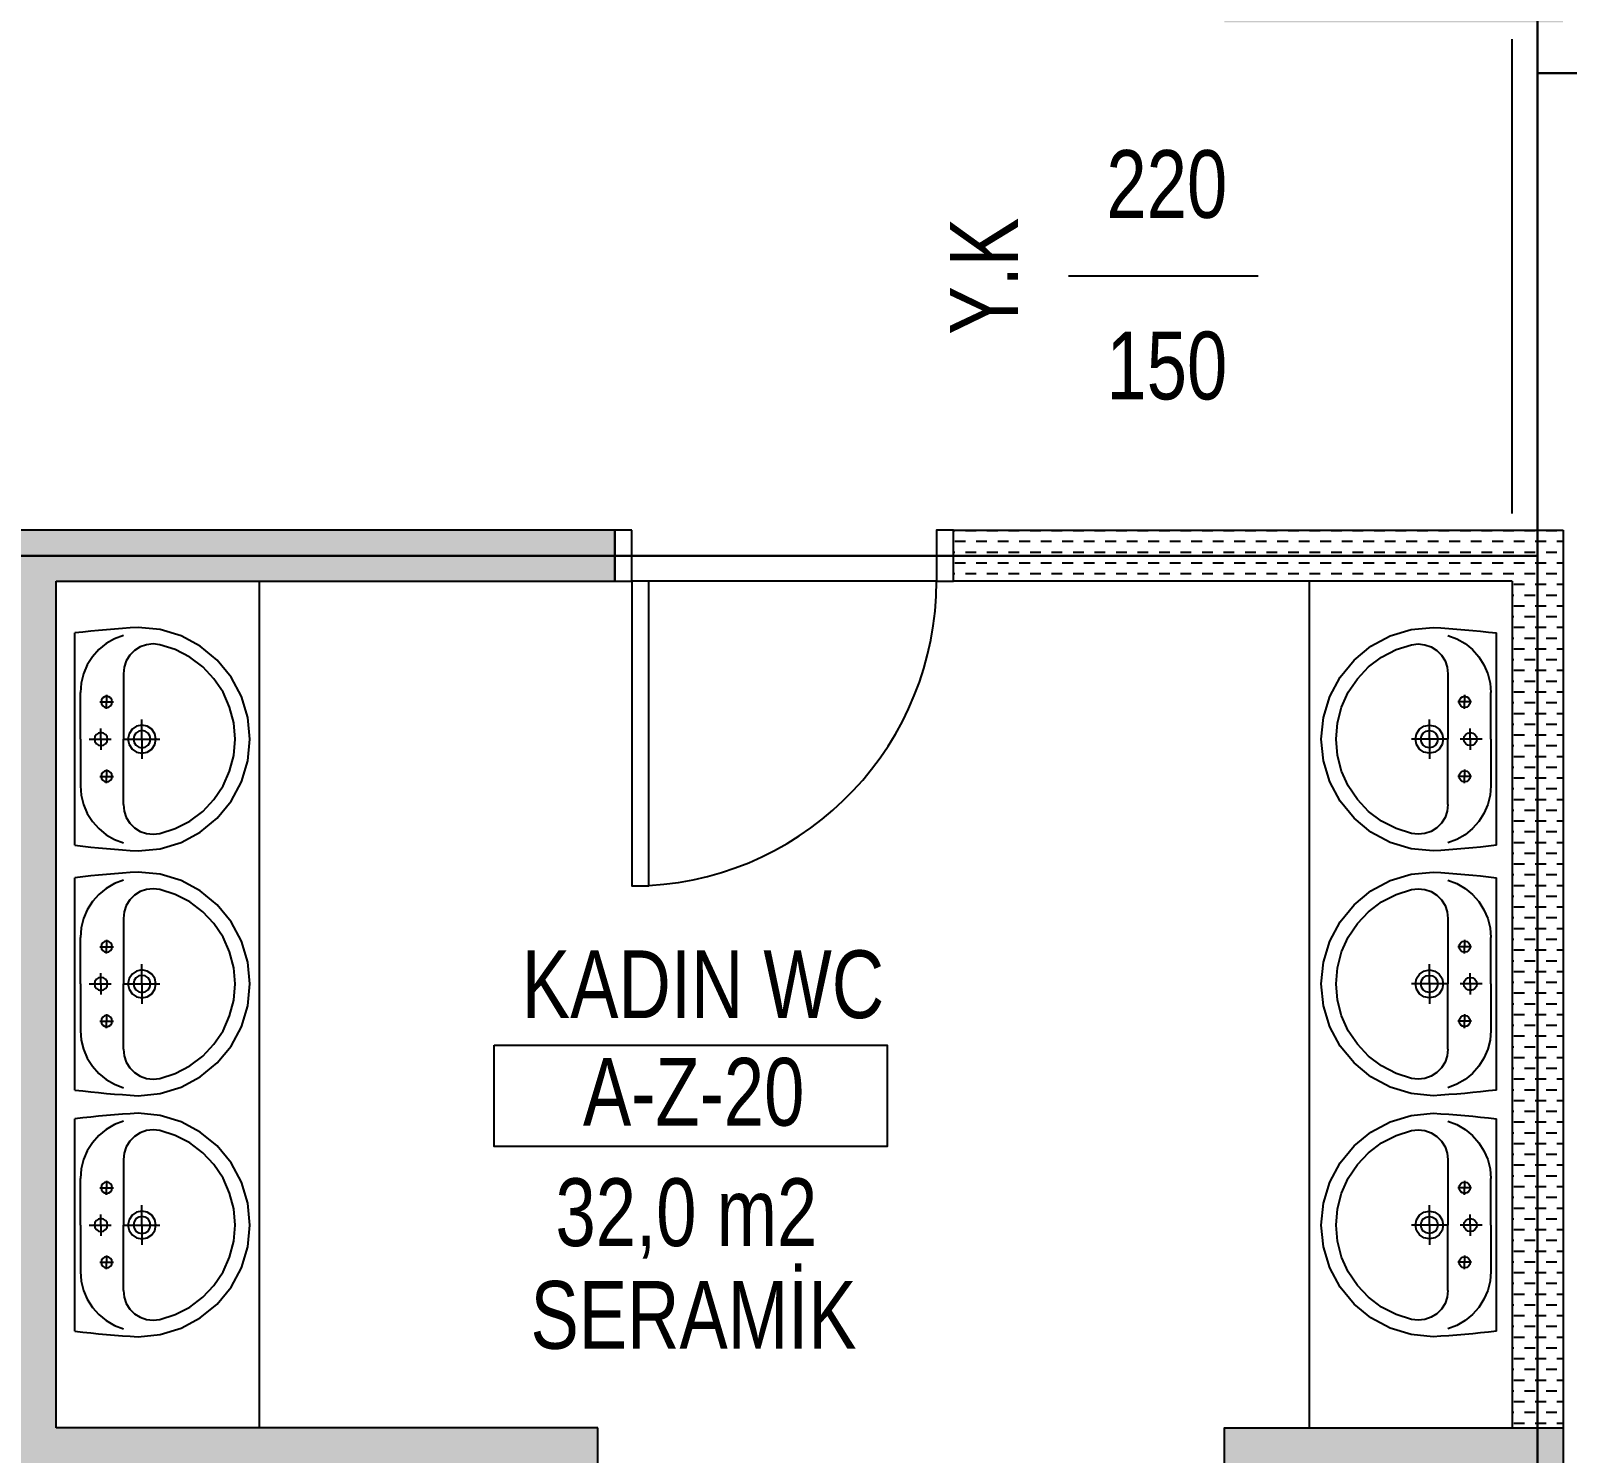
# Model space of a CAD drawing. Header units: centimetres. Extents: x -277999 to 283551, y -705288 to -693449.
# Drawn here: x 261274.1 to 261727.9, y -698562.9 to -698142.9 of the extents above; entities that cross this region are included whole.
import ezdxf
from ezdxf.enums import TextEntityAlignment as Align

# ---------------------------------------------------------------- set-up
doc = ezdxf.new("R2010")
doc.units = ezdxf.units.CM
doc.layers.add('A-DOOR', color=193, linetype='Continuous')
doc.layers.add('MKDU0', color=8, linetype='Continuous')

msp = doc.modelspace()

# ---------------------------------------------------------------- hatches: boundary and pattern name
at = {"layer": 'MKDU0'}
h = msp.add_hatch(dxfattribs=at)
h.set_pattern_fill('ANSI33')
h.paths.add_polyline_path([(260866.61, -698635.38), (260806.61, -698635.38), (260806.61, -698535.38), (260866.61, -698535.38), (260866.61, -698635.38)])
h.paths.add_polyline_path([(259946.61, -698615.38), (259946.61, -698555.38), (260046.61, -698555.38), (260046.61, -698615.38), (259946.61, -698615.38)])
h.paths.add_polyline_path([(261626.61, -698615.38), (261626.61, -698555.38), (261726.61, -698555.38), (261726.61, -698615.38), (261626.61, -698615.38)])
h.paths.add_polyline_path([(260866.61, -699585.38), (260806.61, -699585.38), (260806.61, -699485.38), (260866.61, -699485.38), (260866.61, -699585.38)])
h.paths.add_polyline_path([(260866.61, -699110.38), (260806.61, -699110.38), (260806.61, -699010.38), (260866.61, -699010.38), (260866.61, -699110.38)])
h.paths.add_polyline_path([(260866.61, -697685.38), (260806.61, -697685.38), (260806.61, -697585.38), (260866.61, -697585.38), (260866.61, -697685.38)])
h.paths.add_polyline_path([(260866.61, -697210.38), (260806.61, -697210.38), (260806.61, -697110.38), (260866.61, -697110.38), (260866.61, -697210.38)])
h.paths.add_polyline_path([(260866.61, -696735.38), (260806.61, -696735.38), (260806.61, -696635.38), (260866.61, -696635.38), (260866.61, -696735.38)])
h.paths.add_polyline_path([(260866.61, -695785.38), (260806.61, -695785.38), (260806.61, -695685.38), (260866.61, -695685.38), (260866.61, -695785.38)])
h.paths.add_polyline_path([(260866.61, -695310.38), (260806.61, -695310.38), (260806.61, -695210.38), (260866.61, -695210.38), (260866.61, -695310.38)])
h.paths.add_polyline_path([(260866.61, -694835.38), (260806.61, -694835.38), (260806.61, -694735.38), (260866.61, -694735.38), (260866.61, -694835.38)])
h.paths.add_polyline_path([(259946.61, -700055.38), (259946.61, -699995.38), (260046.61, -699995.38), (260046.61, -700055.38), (259946.61, -700055.38)])
h.paths.add_polyline_path([(260786.61, -700055.38), (260786.61, -699995.38), (260886.61, -699995.38), (260886.61, -700055.38), (260786.61, -700055.38)])
h.paths.add_polyline_path([(261626.61, -700055.38), (261626.61, -699995.38), (261726.61, -699995.38), (261726.61, -700055.38), (261626.61, -700055.38)])
h.paths.add_polyline_path([(259946.61, -699565.38), (259946.61, -699505.38), (260046.61, -699505.38), (260046.61, -699565.38), (259946.61, -699565.38)])
h.paths.add_polyline_path([(261626.61, -699565.38), (261626.61, -699505.38), (261726.61, -699505.38), (261726.61, -699565.38), (261626.61, -699565.38)])
h.paths.add_polyline_path([(259946.61, -699090.38), (259946.61, -699030.38), (260046.61, -699030.38), (260046.61, -699090.38), (259946.61, -699090.38)])
h.paths.add_polyline_path([(261626.61, -699090.38), (261626.61, -699030.38), (261726.61, -699030.38), (261726.61, -699090.38), (261626.61, -699090.38)])
h.paths.add_polyline_path([(259946.61, -698140.38), (259946.61, -698080.38), (260046.61, -698080.38), (260046.61, -698140.38), (259946.61, -698140.38)])
h.paths.add_polyline_path([(260786.61, -698140.38), (260786.61, -698080.38), (260886.61, -698080.38), (260886.61, -698140.38), (260786.61, -698140.38)])
h.paths.add_polyline_path([(261626.61, -698140.38), (261626.61, -698080.38), (261726.61, -698080.38), (261726.61, -698140.38), (261626.61, -698140.38)])
h.paths.add_polyline_path([(259946.61, -697665.38), (259946.61, -697605.38), (260046.61, -697605.38), (260046.61, -697665.38), (259946.61, -697665.38)])
h.paths.add_polyline_path([(261626.61, -697665.38), (261626.61, -697605.38), (261726.61, -697605.38), (261726.61, -697665.38), (261626.61, -697665.38)])
h.paths.add_polyline_path([(259946.61, -697190.38), (259946.61, -697130.38), (260046.61, -697130.38), (260046.61, -697190.38), (259946.61, -697190.38)])
h.paths.add_polyline_path([(261626.61, -697190.38), (261626.61, -697130.38), (261726.61, -697130.38), (261726.61, -697190.38), (261626.61, -697190.38)])
h.paths.add_polyline_path([(259946.61, -696715.38), (259946.61, -696655.38), (260046.61, -696655.38), (260046.61, -696715.38), (259946.61, -696715.38)])
h.paths.add_polyline_path([(261626.61, -696715.38), (261626.61, -696655.38), (261726.61, -696655.38), (261726.61, -696715.38), (261626.61, -696715.38)])
h.paths.add_polyline_path([(259946.61, -696240.38), (259946.61, -696180.38), (260046.61, -696180.38), (260046.61, -696240.38), (259946.61, -696240.38)])
h.paths.add_polyline_path([(260786.61, -696240.38), (260786.61, -696180.38), (260886.61, -696180.38), (260886.61, -696240.38), (260786.61, -696240.38)])
h.paths.add_polyline_path([(261626.61, -696240.38), (261626.61, -696180.38), (261726.61, -696180.38), (261726.61, -696240.38), (261626.61, -696240.38)])
h.paths.add_polyline_path([(259946.61, -695765.38), (259946.61, -695705.38), (260046.61, -695705.38), (260046.61, -695765.38), (259946.61, -695765.38)])
h.paths.add_polyline_path([(261626.61, -695765.38), (261626.61, -695705.38), (261726.61, -695705.38), (261726.61, -695765.38), (261626.61, -695765.38)])
h.paths.add_polyline_path([(259946.61, -695290.38), (259946.61, -695230.38), (260046.61, -695230.38), (260046.61, -695290.38), (259946.61, -695290.38)])
h.paths.add_polyline_path([(261626.61, -695290.38), (261626.61, -695230.38), (261726.61, -695230.38), (261726.61, -695290.38), (261626.61, -695290.38)])
h.paths.add_polyline_path([(259946.61, -694815.38), (259946.61, -694755.38), (260046.61, -694755.38), (260046.61, -694815.38), (259946.61, -694815.38)])
h.paths.add_polyline_path([(261626.61, -694815.38), (261626.61, -694755.38), (261726.61, -694755.38), (261726.61, -694815.38), (261626.61, -694815.38)])
h.paths.add_polyline_path([(259946.61, -694325.38), (259946.61, -694265.38), (260046.61, -694265.38), (260046.61, -694325.38), (259946.61, -694325.38)])
h.paths.add_polyline_path([(260786.61, -694325.38), (260786.61, -694265.38), (260886.61, -694265.38), (260886.61, -694325.38), (260786.61, -694325.38)])
h.paths.add_polyline_path([(261626.61, -694325.38), (261626.61, -694265.38), (261726.61, -694265.38), (261726.61, -694325.38), (261626.61, -694325.38)])
h = msp.add_hatch(dxfattribs=at)
h.set_pattern_fill('DASH')
h.paths.add_polyline_path([(261281.61, -698570.38), (261441.61, -698570.38), (261441.61, -698555.38), (261281.61, -698555.38), (261281.61, -698305.38), (261446.61, -698305.38), (261446.61, -698290.38), (261086.61, -698290.38), (261086.61, -698305.38), (261251.61, -698305.38), (261251.61, -698555.38), (261091.61, -698555.38), (261091.61, -698570.38), (261251.61, -698570.38), (261251.61, -699075.38), (261281.61, -699075.38), (261281.61, -698570.38)])
h = msp.add_hatch(dxfattribs=at)
h.set_pattern_fill('DASH')
h.paths.add_polyline_path([(261726.61, -698290.38), (261546.61, -698290.38), (261546.61, -698305.38), (261711.61, -698305.38), (261711.61, -698555.38), (261726.61, -698555.38), (261726.61, -698290.38)])

# ---------------------------------------------------------------- linework, layer by layer
at = {"layer": 'A-DOOR'}
for p, q in [((261711.61, -698285.38), (261711.61, -698145.38)), ((261541.61, -698305.38), (261451.61, -698305.38))]:
    msp.add_line(p, q, dxfattribs=at)
for points in [[(261451.61, -698290.38), (261446.61, -698290.38), (261446.61, -698305.38), (261451.61, -698305.38)], [(261546.61, -698290.38), (261541.61, -698290.38), (261541.61, -698305.38), (261546.61, -698305.38)]]:
    msp.add_lwpolyline(points, close=True, dxfattribs=at)
msp.add_lwpolyline([(261451.61, -698305.38), (261451.61, -698395.38), (261456.61, -698395.38), (261456.61, -698305.38)], dxfattribs=at)
msp.add_arc((261451.61, -698305.38), 90, -86.8153, 0, dxfattribs=at)
at = {"layer": 'MKDU0', "color": 8}
for p, q in [((261546.61, -698290.38), (261726.61, -698290.38)), ((261726.61, -698290.38), (261726.61, -698555.38)), ((261281.61, -698555.38), (261281.61, -698305.38)), ((261281.61, -698305.38), (261446.61, -698305.38)), ((261341.61, -698305.38), (261341.61, -698555.38)), ((261651.61, -698305.38), (261651.61, -698555.38)), ((261711.61, -698305.38), (261711.61, -698555.38)), ((261441.61, -698555.38), (261281.61, -698555.38)), ((261441.61, -698570.38), (261441.61, -698555.38))]:
    msp.add_line(p, q, dxfattribs=at)
at = {"layer": 'MKDU0'}
for p, q in [((261287.16, -698383.38), (261287.16, -698320.68)), ((261706.93, -698383.38), (261706.93, -698320.68)), ((261301.46, -698332.73), (261301.46, -698352.03)), ((261692.63, -698332.73), (261692.63, -698352.03)), ((261288.81, -698352.03), (261288.81, -698338.29)), ((261296.52, -698338.99), (261296.52, -698341.03)), ((261697.56, -698338.99), (261697.56, -698341.03)), ((261705.28, -698352.03), (261705.28, -698338.29)), ((261294.5, -698341.03), (261298.52, -698341.03)), ((261296.52, -698343.08), (261296.52, -698341.03)), ((261699.59, -698341.03), (261695.57, -698341.03)), ((261697.56, -698343.08), (261697.56, -698341.03)), ((261306.96, -698352.03), (261306.96, -698346.19)), ((261687.13, -698352.03), (261687.13, -698346.19)), ((261288.81, -698352.03), (261288.81, -698365.78)), ((261291.41, -698352.03), (261297.9, -698352.03)), ((261291.41, -698352.03), (261297.9, -698352.03)), ((261294.86, -698352.03), (261294.86, -698348.88)), ((261294.86, -698352.03), (261294.86, -698355.19)), ((261301.46, -698371.34), (261301.46, -698352.03)), ((261301.46, -698352.03), (261312.21, -698352.03)), ((261301.46, -698352.03), (261312.21, -698352.03)), ((261306.96, -698352.03), (261306.96, -698357.87)), ((261692.63, -698352.03), (261681.87, -698352.03)), ((261692.63, -698352.03), (261681.87, -698352.03)), ((261687.13, -698352.03), (261687.13, -698357.87)), ((261692.63, -698371.34), (261692.63, -698352.03)), ((261702.68, -698352.03), (261696.19, -698352.03)), ((261702.68, -698352.03), (261696.19, -698352.03)), ((261699.23, -698352.03), (261699.23, -698348.88)), ((261699.23, -698352.03), (261699.23, -698355.19)), ((261705.28, -698352.03), (261705.28, -698365.78)), ((261296.52, -698360.99), (261296.52, -698363.03)), ((261697.56, -698360.99), (261697.56, -698363.03)), ((261294.5, -698363.03), (261298.52, -698363.03)), ((261296.52, -698365.08), (261296.52, -698363.03)), ((261699.59, -698363.03), (261695.57, -698363.03)), ((261697.56, -698365.08), (261697.56, -698363.03)), ((261287.16, -698455.66), (261287.16, -698392.96)), ((261706.93, -698455.66), (261706.93, -698392.96)), ((261301.46, -698405), (261301.46, -698424.31)), ((261692.63, -698405), (261692.63, -698424.31)), ((261288.81, -698424.31), (261288.81, -698410.56)), ((261296.52, -698411.26), (261296.52, -698413.31)), ((261697.56, -698411.26), (261697.56, -698413.31)), ((261705.28, -698424.31), (261705.28, -698410.56)), ((261294.5, -698413.31), (261298.52, -698413.31)), ((261296.52, -698415.35), (261296.52, -698413.31)), ((261699.59, -698413.31), (261695.57, -698413.31)), ((261697.56, -698415.35), (261697.56, -698413.31)), ((261306.96, -698424.31), (261306.96, -698418.47)), ((261687.13, -698424.31), (261687.13, -698418.47)), ((261288.81, -698424.31), (261288.81, -698438.06)), ((261291.41, -698424.31), (261297.9, -698424.31)), ((261291.41, -698424.31), (261297.9, -698424.31)), ((261294.86, -698424.31), (261294.86, -698421.15)), ((261294.86, -698424.31), (261294.86, -698427.46)), ((261301.46, -698443.61), (261301.46, -698424.31)), ((261301.46, -698424.31), (261312.21, -698424.31)), ((261301.46, -698424.31), (261312.21, -698424.31)), ((261306.96, -698424.31), (261306.96, -698430.15)), ((261692.63, -698424.31), (261681.87, -698424.31)), ((261692.63, -698424.31), (261681.87, -698424.31)), ((261687.13, -698424.31), (261687.13, -698430.15)), ((261692.63, -698443.61), (261692.63, -698424.31)), ((261702.68, -698424.31), (261696.19, -698424.31)), ((261702.68, -698424.31), (261696.19, -698424.31)), ((261699.23, -698424.31), (261699.23, -698421.15)), ((261699.23, -698424.31), (261699.23, -698427.46)), ((261705.28, -698424.31), (261705.28, -698438.06)), ((261296.52, -698433.26), (261296.52, -698435.31)), ((261697.56, -698433.26), (261697.56, -698435.31)), ((261294.5, -698435.31), (261298.52, -698435.31)), ((261296.52, -698437.35), (261296.52, -698435.31)), ((261699.59, -698435.31), (261695.57, -698435.31)), ((261697.56, -698437.35), (261697.56, -698435.31)), ((261287.16, -698526.84), (261287.16, -698464.14)), ((261706.93, -698526.84), (261706.93, -698464.14)), ((261301.46, -698476.19), (261301.46, -698495.49)), ((261692.63, -698476.19), (261692.63, -698495.49)), ((261288.81, -698495.49), (261288.81, -698481.75)), ((261294.5, -698484.49), (261298.52, -698484.49)), ((261296.52, -698482.45), (261296.52, -698484.49)), ((261296.52, -698486.54), (261296.52, -698484.49)), ((261699.59, -698484.49), (261695.57, -698484.49)), ((261697.56, -698482.45), (261697.56, -698484.49)), ((261697.56, -698486.54), (261697.56, -698484.49)), ((261705.28, -698495.49), (261705.28, -698481.75)), ((261294.86, -698495.49), (261294.86, -698492.34)), ((261306.96, -698495.49), (261306.96, -698489.66)), ((261687.13, -698495.49), (261687.13, -698489.66)), ((261699.23, -698495.49), (261699.23, -698492.34)), ((261288.81, -698495.49), (261288.81, -698509.24)), ((261291.41, -698495.49), (261297.9, -698495.49)), ((261291.41, -698495.49), (261297.9, -698495.49)), ((261294.86, -698495.49), (261294.86, -698498.65)), ((261301.46, -698514.8), (261301.46, -698495.49)), ((261301.46, -698495.49), (261312.21, -698495.49)), ((261301.46, -698495.49), (261312.21, -698495.49)), ((261306.96, -698495.49), (261306.96, -698501.33)), ((261692.63, -698495.49), (261681.87, -698495.49)), ((261692.63, -698495.49), (261681.87, -698495.49)), ((261687.13, -698495.49), (261687.13, -698501.33)), ((261692.63, -698514.8), (261692.63, -698495.49)), ((261702.68, -698495.49), (261696.19, -698495.49)), ((261702.68, -698495.49), (261696.19, -698495.49)), ((261699.23, -698495.49), (261699.23, -698498.65)), ((261705.28, -698495.49), (261705.28, -698509.24)), ((261294.5, -698506.49), (261298.52, -698506.49)), ((261296.52, -698504.45), (261296.52, -698506.49)), ((261296.52, -698508.54), (261296.52, -698506.49)), ((261699.59, -698506.49), (261695.57, -698506.49)), ((261697.56, -698504.45), (261697.56, -698506.49)), ((261697.56, -698508.54), (261697.56, -698506.49))]:
    msp.add_line(p, q, dxfattribs=at)
at = {"layer": 'MKDU0', "color": 8}
for points in [[(271694.11, -694255.38), (279841.61, -694255.38), (279841.61, -698155.38), (261719.11, -698155.38), (261719.11, -694255.38), (268941.61, -694255.38), (268941.61, -694520.38), (271694.11, -694520.38)], [(259936.61, -698607.88), (259936.61, -698132.88), (260879.11, -698132.88), (260879.11, -698050.38), (261044.11, -698050.38), (261044.11, -698132.88), (261719.11, -698132.88), (261719.11, -698297.88), (260204.11, -698297.88), (260204.11, -698607.88)], [(261719.11, -700065.38), (261719.11, -698155.38), (279841.61, -698155.38), (279841.61, -698592.88), (272886.61, -698592.88), (272886.36, -700065.38), (272624.11, -700065.38), (272624.11, -698592.88), (267186.61, -698592.88), (267186.61, -700065.38), (265386.61, -700065.38), (265386.61, -698592.88), (262086.61, -698592.88), (262086.61, -700065.38)], [(261719.11, -699082.88), (261266.61, -699082.88), (261266.61, -698297.88), (261719.11, -698297.88)], [(261626.61, -698615.38), (261626.61, -698555.38), (261726.61, -698555.38), (261726.61, -698615.38)]]:
    msp.add_lwpolyline(points, close=True, dxfattribs=at)
at = {"layer": 'MKDU0'}
for points in [[(261636.61, -698215.38), (261580.61, -698215.38)], [(261305.86, -698319.03), (261303.52, -698319.18), (261301.18, -698319.35), (261298.84, -698319.53), (261296.5, -698319.73), (261294.16, -698319.94), (261291.83, -698320.17), (261289.49, -698320.42), (261287.16, -698320.68)], [(261338.86, -698352.03), (261338.23, -698345.6), (261336.35, -698339.4), (261333.3, -698333.7), (261329.19, -698328.7), (261324.19, -698324.59), (261318.49, -698321.55), (261312.3, -698319.67), (261305.86, -698319.03)], [(261655.23, -698352.03), (261655.86, -698345.6), (261657.74, -698339.4), (261660.79, -698333.7), (261664.89, -698328.7), (261669.89, -698324.59), (261675.6, -698321.55), (261681.79, -698319.67), (261688.23, -698319.03)], [(261688.23, -698319.03), (261690.57, -698319.18), (261692.91, -698319.35), (261695.25, -698319.53), (261697.59, -698319.73), (261699.93, -698319.94), (261702.26, -698320.17), (261704.6, -698320.42), (261706.93, -698320.68)], [(261301.47, -698321.39), (261298.83, -698322.4), (261296.39, -698323.82), (261294.2, -698325.61), (261292.33, -698327.73), (261290.82, -698330.12), (261289.71, -698332.72), (261289.04, -698335.47), (261288.81, -698338.29)], [(261312.22, -698324.15), (261310.26, -698323.93), (261308.3, -698324.15), (261306.44, -698324.8), (261304.77, -698325.85), (261303.38, -698327.24), (261302.33, -698328.91), (261301.68, -698330.77), (261301.46, -698332.73)], [(261334.46, -698352.03), (261334.06, -698347.24), (261332.85, -698342.59), (261330.89, -698338.2), (261328.22, -698334.2), (261324.91, -698330.7), (261321.07, -698327.81), (261316.8, -698325.61), (261312.22, -698324.15)], [(261659.63, -698352.03), (261660.03, -698347.24), (261661.23, -698342.59), (261663.2, -698338.2), (261665.87, -698334.2), (261669.17, -698330.7), (261673.02, -698327.81), (261677.29, -698325.61), (261681.87, -698324.15)], [(261681.87, -698324.15), (261683.83, -698323.93), (261685.79, -698324.15), (261687.65, -698324.8), (261689.32, -698325.85), (261690.71, -698327.24), (261691.76, -698328.91), (261692.41, -698330.77), (261692.63, -698332.73)], [(261692.61, -698321.39), (261695.25, -698322.4), (261697.7, -698323.82), (261699.89, -698325.61), (261701.76, -698327.73), (261703.27, -698330.12), (261704.37, -698332.72), (261705.05, -698335.47), (261705.28, -698338.29)], [(261298.17, -698341.03), (261298.05, -698340.4), (261297.69, -698339.87), (261297.16, -698339.51), (261296.52, -698339.38), (261295.89, -698339.51), (261295.36, -698339.87), (261295, -698340.4), (261294.87, -698341.03)], [(261695.91, -698341.03), (261696.04, -698340.4), (261696.4, -698339.87), (261696.93, -698339.51), (261697.56, -698339.38), (261698.19, -698339.51), (261698.73, -698339.87), (261699.09, -698340.4), (261699.21, -698341.03)], [(261294.87, -698341.03), (261295, -698341.66), (261295.36, -698342.2), (261295.89, -698342.56), (261296.52, -698342.68), (261297.16, -698342.56), (261297.69, -698342.2), (261298.05, -698341.66), (261298.17, -698341.03)], [(261699.21, -698341.03), (261699.09, -698341.66), (261698.73, -698342.2), (261698.19, -698342.56), (261697.56, -698342.68), (261696.93, -698342.56), (261696.4, -698342.2), (261696.04, -698341.66), (261695.91, -698341.03)], [(261311.08, -698352.03), (261310.77, -698350.45), (261309.88, -698349.12), (261308.54, -698348.22), (261306.96, -698347.91), (261305.38, -698348.22), (261304.04, -698349.12), (261303.15, -698350.45), (261302.83, -698352.03)], [(261683, -698352.03), (261683.32, -698350.45), (261684.21, -698349.12), (261685.55, -698348.22), (261687.13, -698347.91), (261688.71, -698348.22), (261690.04, -698349.12), (261690.94, -698350.45), (261691.25, -698352.03)], [(261296.78, -698352.03), (261296.64, -698351.3), (261296.22, -698350.67), (261295.6, -698350.25), (261294.86, -698350.11), (261294.12, -698350.25), (261293.5, -698350.67), (261293.08, -698351.3), (261292.93, -698352.03)], [(261292.93, -698352.03), (261293.08, -698352.77), (261293.5, -698353.39), (261294.12, -698353.81), (261294.86, -698353.96), (261295.6, -698353.81), (261296.22, -698353.39), (261296.64, -698352.77), (261296.78, -698352.03)], [(261302.83, -698352.03), (261303.15, -698353.61), (261304.04, -698354.95), (261305.38, -698355.84), (261306.96, -698356.16), (261308.54, -698355.84), (261309.88, -698354.95), (261310.77, -698353.61), (261311.08, -698352.03)], [(261309.49, -698352.03), (261309.3, -698351.06), (261308.75, -698350.24), (261307.93, -698349.7), (261306.96, -698349.5), (261305.99, -698349.7), (261305.17, -698350.24), (261304.62, -698351.06), (261304.43, -698352.03)], [(261304.43, -698352.03), (261304.62, -698353), (261305.17, -698353.82), (261305.99, -698354.37), (261306.96, -698354.56), (261307.93, -698354.37), (261308.75, -698353.82), (261309.3, -698353), (261309.49, -698352.03)], [(261305.86, -698385.03), (261312.3, -698384.4), (261318.49, -698382.52), (261324.19, -698379.47), (261329.19, -698375.37), (261333.3, -698370.37), (261336.35, -698364.66), (261338.23, -698358.47), (261338.86, -698352.03)], [(261312.22, -698379.92), (261316.8, -698378.46), (261321.07, -698376.25), (261324.91, -698373.36), (261328.22, -698369.87), (261330.89, -698365.87), (261332.85, -698361.48), (261334.06, -698356.82), (261334.46, -698352.03)], [(261688.23, -698385.03), (261681.79, -698384.4), (261675.6, -698382.52), (261669.89, -698379.47), (261664.89, -698375.37), (261660.79, -698370.37), (261657.74, -698364.66), (261655.86, -698358.47), (261655.23, -698352.03)], [(261681.87, -698379.92), (261677.29, -698378.46), (261673.02, -698376.25), (261669.17, -698373.36), (261665.87, -698369.87), (261663.2, -698365.87), (261661.23, -698361.48), (261660.03, -698356.82), (261659.63, -698352.03)], [(261691.25, -698352.03), (261690.94, -698353.61), (261690.04, -698354.95), (261688.71, -698355.84), (261687.13, -698356.16), (261685.55, -698355.84), (261684.21, -698354.95), (261683.32, -698353.61), (261683, -698352.03)], [(261684.6, -698352.03), (261684.79, -698351.06), (261685.34, -698350.24), (261686.16, -698349.7), (261687.13, -698349.5), (261688.1, -698349.7), (261688.92, -698350.24), (261689.46, -698351.06), (261689.66, -698352.03)], [(261689.66, -698352.03), (261689.46, -698353), (261688.92, -698353.82), (261688.1, -698354.37), (261687.13, -698354.56), (261686.16, -698354.37), (261685.34, -698353.82), (261684.79, -698353), (261684.6, -698352.03)], [(261697.3, -698352.03), (261697.45, -698351.3), (261697.87, -698350.67), (261698.49, -698350.25), (261699.23, -698350.11), (261699.96, -698350.25), (261700.59, -698350.67), (261701.01, -698351.3), (261701.15, -698352.03)], [(261701.15, -698352.03), (261701.01, -698352.77), (261700.59, -698353.39), (261699.96, -698353.81), (261699.23, -698353.96), (261698.49, -698353.81), (261697.87, -698353.39), (261697.45, -698352.77), (261697.3, -698352.03)], [(261298.17, -698363.03), (261298.05, -698362.4), (261297.69, -698361.87), (261297.16, -698361.51), (261296.52, -698361.38), (261295.89, -698361.51), (261295.36, -698361.87), (261295, -698362.4), (261294.87, -698363.03)], [(261695.91, -698363.03), (261696.04, -698362.4), (261696.4, -698361.87), (261696.93, -698361.51), (261697.56, -698361.38), (261698.19, -698361.51), (261698.73, -698361.87), (261699.09, -698362.4), (261699.21, -698363.03)], [(261288.81, -698365.78), (261289.04, -698368.6), (261289.71, -698371.35), (261290.82, -698373.95), (261292.33, -698376.34), (261294.2, -698378.46), (261296.39, -698380.25), (261298.83, -698381.67), (261301.47, -698382.68)], [(261294.87, -698363.03), (261295, -698363.66), (261295.36, -698364.2), (261295.89, -698364.56), (261296.52, -698364.68), (261297.16, -698364.56), (261297.69, -698364.2), (261298.05, -698363.66), (261298.17, -698363.03)], [(261705.28, -698365.78), (261705.05, -698368.6), (261704.37, -698371.35), (261703.27, -698373.95), (261701.76, -698376.34), (261699.89, -698378.46), (261697.7, -698380.25), (261695.25, -698381.67), (261692.61, -698382.68)], [(261699.21, -698363.03), (261699.09, -698363.66), (261698.73, -698364.2), (261698.19, -698364.56), (261697.56, -698364.68), (261696.93, -698364.56), (261696.4, -698364.2), (261696.04, -698363.66), (261695.91, -698363.03)], [(261301.46, -698371.34), (261301.68, -698373.3), (261302.33, -698375.16), (261303.38, -698376.82), (261304.77, -698378.22), (261306.44, -698379.27), (261308.3, -698379.92), (261310.26, -698380.14), (261312.22, -698379.92)], [(261692.63, -698371.34), (261692.41, -698373.3), (261691.76, -698375.16), (261690.71, -698376.82), (261689.32, -698378.22), (261687.65, -698379.27), (261685.79, -698379.92), (261683.83, -698380.14), (261681.87, -698379.92)], [(261287.16, -698383.38), (261289.49, -698383.65), (261291.83, -698383.9), (261294.16, -698384.13), (261296.5, -698384.34), (261298.84, -698384.54), (261301.18, -698384.72), (261303.52, -698384.89), (261305.86, -698385.03)], [(261706.93, -698383.38), (261704.6, -698383.65), (261702.26, -698383.9), (261699.93, -698384.13), (261697.59, -698384.34), (261695.25, -698384.54), (261692.91, -698384.72), (261690.57, -698384.89), (261688.23, -698385.03)], [(261305.86, -698391.31), (261303.52, -698391.46), (261301.18, -698391.62), (261298.84, -698391.8), (261296.5, -698392), (261294.16, -698392.21), (261291.83, -698392.44), (261289.49, -698392.69), (261287.16, -698392.96)], [(261301.47, -698393.67), (261298.83, -698394.67), (261296.39, -698396.09), (261294.2, -698397.88), (261292.33, -698400), (261290.82, -698402.39), (261289.71, -698405), (261289.04, -698407.74), (261288.81, -698410.56)], [(261338.86, -698424.31), (261338.23, -698417.87), (261336.35, -698411.68), (261333.3, -698405.97), (261329.19, -698400.97), (261324.19, -698396.87), (261318.49, -698393.82), (261312.3, -698391.94), (261305.86, -698391.31)], [(261655.23, -698424.31), (261655.86, -698417.87), (261657.74, -698411.68), (261660.79, -698405.97), (261664.89, -698400.97), (261669.89, -698396.87), (261675.6, -698393.82), (261681.79, -698391.94), (261688.23, -698391.31)], [(261688.23, -698391.31), (261690.57, -698391.46), (261692.91, -698391.62), (261695.25, -698391.8), (261697.59, -698392), (261699.93, -698392.21), (261702.26, -698392.44), (261704.6, -698392.69), (261706.93, -698392.96)], [(261692.61, -698393.67), (261695.25, -698394.67), (261697.7, -698396.09), (261699.89, -698397.88), (261701.76, -698400), (261703.27, -698402.39), (261704.37, -698405), (261705.05, -698407.74), (261705.28, -698410.56)], [(261312.22, -698396.42), (261310.26, -698396.2), (261308.3, -698396.42), (261306.44, -698397.07), (261304.77, -698398.12), (261303.38, -698399.52), (261302.33, -698401.18), (261301.68, -698403.04), (261301.46, -698405)], [(261334.46, -698424.31), (261334.06, -698419.52), (261332.85, -698414.86), (261330.89, -698410.47), (261328.22, -698406.47), (261324.91, -698402.98), (261321.07, -698400.09), (261316.8, -698397.88), (261312.22, -698396.42)], [(261659.63, -698424.31), (261660.03, -698419.52), (261661.23, -698414.86), (261663.2, -698410.47), (261665.87, -698406.47), (261669.17, -698402.98), (261673.02, -698400.09), (261677.29, -698397.88), (261681.87, -698396.42)], [(261681.87, -698396.42), (261683.83, -698396.2), (261685.79, -698396.42), (261687.65, -698397.07), (261689.32, -698398.12), (261690.71, -698399.52), (261691.76, -698401.18), (261692.41, -698403.04), (261692.63, -698405)], [(261298.17, -698413.31), (261298.05, -698412.68), (261297.69, -698412.14), (261297.16, -698411.78), (261296.52, -698411.66), (261295.89, -698411.78), (261295.36, -698412.14), (261295, -698412.68), (261294.87, -698413.31)], [(261695.91, -698413.31), (261696.04, -698412.68), (261696.4, -698412.14), (261696.93, -698411.78), (261697.56, -698411.66), (261698.19, -698411.78), (261698.73, -698412.14), (261699.09, -698412.68), (261699.21, -698413.31)], [(261294.87, -698413.31), (261295, -698413.94), (261295.36, -698414.47), (261295.89, -698414.83), (261296.52, -698414.96), (261297.16, -698414.83), (261297.69, -698414.47), (261298.05, -698413.94), (261298.17, -698413.31)], [(261699.21, -698413.31), (261699.09, -698413.94), (261698.73, -698414.47), (261698.19, -698414.83), (261697.56, -698414.96), (261696.93, -698414.83), (261696.4, -698414.47), (261696.04, -698413.94), (261695.91, -698413.31)], [(261311.08, -698424.31), (261310.77, -698422.73), (261309.88, -698421.39), (261308.54, -698420.5), (261306.96, -698420.18), (261305.38, -698420.5), (261304.04, -698421.39), (261303.15, -698422.73), (261302.83, -698424.31)], [(261683, -698424.31), (261683.32, -698422.73), (261684.21, -698421.39), (261685.55, -698420.5), (261687.13, -698420.18), (261688.71, -698420.5), (261690.04, -698421.39), (261690.94, -698422.73), (261691.25, -698424.31)], [(261296.78, -698424.31), (261296.64, -698423.57), (261296.22, -698422.95), (261295.6, -698422.53), (261294.86, -698422.38), (261294.12, -698422.53), (261293.5, -698422.95), (261293.08, -698423.57), (261292.93, -698424.31)], [(261292.93, -698424.31), (261293.08, -698425.04), (261293.5, -698425.67), (261294.12, -698426.09), (261294.86, -698426.23), (261295.6, -698426.09), (261296.22, -698425.67), (261296.64, -698425.04), (261296.78, -698424.31)], [(261302.83, -698424.31), (261303.15, -698425.89), (261304.04, -698427.22), (261305.38, -698428.12), (261306.96, -698428.43), (261308.54, -698428.12), (261309.88, -698427.22), (261310.77, -698425.89), (261311.08, -698424.31)], [(261309.49, -698424.31), (261309.3, -698423.34), (261308.75, -698422.52), (261307.93, -698421.97), (261306.96, -698421.78), (261305.99, -698421.97), (261305.17, -698422.52), (261304.62, -698423.34), (261304.43, -698424.31)], [(261304.43, -698424.31), (261304.62, -698425.28), (261305.17, -698426.1), (261305.99, -698426.64), (261306.96, -698426.84), (261307.93, -698426.64), (261308.75, -698426.1), (261309.3, -698425.28), (261309.49, -698424.31)], [(261305.86, -698457.31), (261312.3, -698456.67), (261318.49, -698454.8), (261324.19, -698451.75), (261329.19, -698447.64), (261333.3, -698442.64), (261336.35, -698436.94), (261338.23, -698430.75), (261338.86, -698424.31)], [(261312.22, -698452.19), (261316.8, -698450.73), (261321.07, -698448.53), (261324.91, -698445.64), (261328.22, -698442.14), (261330.89, -698438.14), (261332.85, -698433.76), (261334.06, -698429.1), (261334.46, -698424.31)], [(261688.23, -698457.31), (261681.79, -698456.67), (261675.6, -698454.8), (261669.89, -698451.75), (261664.89, -698447.64), (261660.79, -698442.64), (261657.74, -698436.94), (261655.86, -698430.75), (261655.23, -698424.31)], [(261681.87, -698452.19), (261677.29, -698450.73), (261673.02, -698448.53), (261669.17, -698445.64), (261665.87, -698442.14), (261663.2, -698438.14), (261661.23, -698433.76), (261660.03, -698429.1), (261659.63, -698424.31)], [(261691.25, -698424.31), (261690.94, -698425.89), (261690.04, -698427.22), (261688.71, -698428.12), (261687.13, -698428.43), (261685.55, -698428.12), (261684.21, -698427.22), (261683.32, -698425.89), (261683, -698424.31)], [(261684.6, -698424.31), (261684.79, -698423.34), (261685.34, -698422.52), (261686.16, -698421.97), (261687.13, -698421.78), (261688.1, -698421.97), (261688.92, -698422.52), (261689.46, -698423.34), (261689.66, -698424.31)], [(261689.66, -698424.31), (261689.46, -698425.28), (261688.92, -698426.1), (261688.1, -698426.64), (261687.13, -698426.84), (261686.16, -698426.64), (261685.34, -698426.1), (261684.79, -698425.28), (261684.6, -698424.31)], [(261697.3, -698424.31), (261697.45, -698423.57), (261697.87, -698422.95), (261698.49, -698422.53), (261699.23, -698422.38), (261699.96, -698422.53), (261700.59, -698422.95), (261701.01, -698423.57), (261701.15, -698424.31)], [(261701.15, -698424.31), (261701.01, -698425.04), (261700.59, -698425.67), (261699.96, -698426.09), (261699.23, -698426.23), (261698.49, -698426.09), (261697.87, -698425.67), (261697.45, -698425.04), (261697.3, -698424.31)], [(261298.17, -698435.31), (261298.05, -698434.68), (261297.69, -698434.14), (261297.16, -698433.78), (261296.52, -698433.66), (261295.89, -698433.78), (261295.36, -698434.14), (261295, -698434.68), (261294.87, -698435.31)], [(261695.91, -698435.31), (261696.04, -698434.68), (261696.4, -698434.14), (261696.93, -698433.78), (261697.56, -698433.66), (261698.19, -698433.78), (261698.73, -698434.14), (261699.09, -698434.68), (261699.21, -698435.31)], [(261288.81, -698438.06), (261289.04, -698440.87), (261289.71, -698443.62), (261290.82, -698446.22), (261292.33, -698448.61), (261294.2, -698450.73), (261296.39, -698452.52), (261298.83, -698453.94), (261301.47, -698454.95)], [(261294.87, -698435.31), (261295, -698435.94), (261295.36, -698436.47), (261295.89, -698436.83), (261296.52, -698436.96), (261297.16, -698436.83), (261297.69, -698436.47), (261298.05, -698435.94), (261298.17, -698435.31)], [(261705.28, -698438.06), (261705.05, -698440.87), (261704.37, -698443.62), (261703.27, -698446.22), (261701.76, -698448.61), (261699.89, -698450.73), (261697.7, -698452.52), (261695.25, -698453.94), (261692.61, -698454.95)], [(261699.21, -698435.31), (261699.09, -698435.94), (261698.73, -698436.47), (261698.19, -698436.83), (261697.56, -698436.96), (261696.93, -698436.83), (261696.4, -698436.47), (261696.04, -698435.94), (261695.91, -698435.31)], [(261301.46, -698443.61), (261301.68, -698445.57), (261302.33, -698447.43), (261303.38, -698449.1), (261304.77, -698450.49), (261306.44, -698451.54), (261308.3, -698452.19), (261310.26, -698452.41), (261312.22, -698452.19)], [(261692.63, -698443.61), (261692.41, -698445.57), (261691.76, -698447.43), (261690.71, -698449.1), (261689.32, -698450.49), (261687.65, -698451.54), (261685.79, -698452.19), (261683.83, -698452.41), (261681.87, -698452.19)], [(261287.16, -698455.66), (261289.49, -698455.92), (261291.83, -698456.17), (261294.16, -698456.4), (261296.5, -698456.62), (261298.84, -698456.81), (261301.18, -698456.99), (261303.52, -698457.16), (261305.86, -698457.31)], [(261706.93, -698455.66), (261704.6, -698455.92), (261702.26, -698456.17), (261699.93, -698456.4), (261697.59, -698456.62), (261695.25, -698456.81), (261692.91, -698456.99), (261690.57, -698457.16), (261688.23, -698457.31)], [(261305.86, -698462.49), (261303.52, -698462.64), (261301.18, -698462.81), (261298.84, -698462.99), (261296.5, -698463.19), (261294.16, -698463.4), (261291.83, -698463.63), (261289.49, -698463.88), (261287.16, -698464.14)], [(261301.47, -698464.85), (261298.83, -698465.86), (261296.39, -698467.28), (261294.2, -698469.07), (261292.33, -698471.19), (261290.82, -698473.58), (261289.71, -698476.18), (261289.04, -698478.93), (261288.81, -698481.75)], [(261338.86, -698495.49), (261338.23, -698489.06), (261336.35, -698482.87), (261333.3, -698477.16), (261329.19, -698472.16), (261324.19, -698468.06), (261318.49, -698465.01), (261312.3, -698463.13), (261305.86, -698462.49)], [(261655.23, -698495.49), (261655.86, -698489.06), (261657.74, -698482.87), (261660.79, -698477.16), (261664.89, -698472.16), (261669.89, -698468.06), (261675.6, -698465.01), (261681.79, -698463.13), (261688.23, -698462.49)], [(261688.23, -698462.49), (261690.57, -698462.64), (261692.91, -698462.81), (261695.25, -698462.99), (261697.59, -698463.19), (261699.93, -698463.4), (261702.26, -698463.63), (261704.6, -698463.88), (261706.93, -698464.14)], [(261692.61, -698464.85), (261695.25, -698465.86), (261697.7, -698467.28), (261699.89, -698469.07), (261701.76, -698471.19), (261703.27, -698473.58), (261704.37, -698476.18), (261705.05, -698478.93), (261705.28, -698481.75)], [(261312.22, -698467.61), (261310.26, -698467.39), (261308.3, -698467.61), (261306.44, -698468.26), (261304.77, -698469.31), (261303.38, -698470.7), (261302.33, -698472.37), (261301.68, -698474.23), (261301.46, -698476.19)], [(261334.46, -698495.49), (261334.06, -698490.7), (261332.85, -698486.05), (261330.89, -698481.66), (261328.22, -698477.66), (261324.91, -698474.17), (261321.07, -698471.27), (261316.8, -698469.07), (261312.22, -698467.61)], [(261659.63, -698495.49), (261660.03, -698490.7), (261661.23, -698486.05), (261663.2, -698481.66), (261665.87, -698477.66), (261669.17, -698474.17), (261673.02, -698471.27), (261677.29, -698469.07), (261681.87, -698467.61)], [(261681.87, -698467.61), (261683.83, -698467.39), (261685.79, -698467.61), (261687.65, -698468.26), (261689.32, -698469.31), (261690.71, -698470.7), (261691.76, -698472.37), (261692.41, -698474.23), (261692.63, -698476.19)], [(261298.17, -698484.49), (261298.05, -698483.86), (261297.69, -698483.33), (261297.16, -698482.97), (261296.52, -698482.84), (261295.89, -698482.97), (261295.36, -698483.33), (261295, -698483.86), (261294.87, -698484.49)], [(261294.87, -698484.49), (261295, -698485.13), (261295.36, -698485.66), (261295.89, -698486.02), (261296.52, -698486.14), (261297.16, -698486.02), (261297.69, -698485.66), (261298.05, -698485.13), (261298.17, -698484.49)], [(261695.91, -698484.49), (261696.04, -698483.86), (261696.4, -698483.33), (261696.93, -698482.97), (261697.56, -698482.84), (261698.19, -698482.97), (261698.73, -698483.33), (261699.09, -698483.86), (261699.21, -698484.49)], [(261699.21, -698484.49), (261699.09, -698485.13), (261698.73, -698485.66), (261698.19, -698486.02), (261697.56, -698486.14), (261696.93, -698486.02), (261696.4, -698485.66), (261696.04, -698485.13), (261695.91, -698484.49)], [(261296.78, -698495.49), (261296.64, -698494.76), (261296.22, -698494.13), (261295.6, -698493.72), (261294.86, -698493.57), (261294.12, -698493.72), (261293.5, -698494.13), (261293.08, -698494.76), (261292.93, -698495.49)], [(261311.08, -698495.49), (261310.77, -698493.92), (261309.88, -698492.58), (261308.54, -698491.68), (261306.96, -698491.37), (261305.38, -698491.68), (261304.04, -698492.58), (261303.15, -698493.92), (261302.83, -698495.49)], [(261309.49, -698495.49), (261309.3, -698494.53), (261308.75, -698493.71), (261307.93, -698493.16), (261306.96, -698492.96), (261305.99, -698493.16), (261305.17, -698493.71), (261304.62, -698494.53), (261304.43, -698495.49)], [(261683, -698495.49), (261683.32, -698493.92), (261684.21, -698492.58), (261685.55, -698491.68), (261687.13, -698491.37), (261688.71, -698491.68), (261690.04, -698492.58), (261690.94, -698493.92), (261691.25, -698495.49)], [(261684.6, -698495.49), (261684.79, -698494.53), (261685.34, -698493.71), (261686.16, -698493.16), (261687.13, -698492.96), (261688.1, -698493.16), (261688.92, -698493.71), (261689.46, -698494.53), (261689.66, -698495.49)], [(261697.3, -698495.49), (261697.45, -698494.76), (261697.87, -698494.13), (261698.49, -698493.72), (261699.23, -698493.57), (261699.96, -698493.72), (261700.59, -698494.13), (261701.01, -698494.76), (261701.15, -698495.49)], [(261292.93, -698495.49), (261293.08, -698496.23), (261293.5, -698496.86), (261294.12, -698497.27), (261294.86, -698497.42), (261295.6, -698497.27), (261296.22, -698496.86), (261296.64, -698496.23), (261296.78, -698495.49)], [(261302.83, -698495.49), (261303.15, -698497.07), (261304.04, -698498.41), (261305.38, -698499.31), (261306.96, -698499.62), (261308.54, -698499.31), (261309.88, -698498.41), (261310.77, -698497.07), (261311.08, -698495.49)], [(261304.43, -698495.49), (261304.62, -698496.46), (261305.17, -698497.28), (261305.99, -698497.83), (261306.96, -698498.02), (261307.93, -698497.83), (261308.75, -698497.28), (261309.3, -698496.46), (261309.49, -698495.49)], [(261305.86, -698528.49), (261312.3, -698527.86), (261318.49, -698525.98), (261324.19, -698522.93), (261329.19, -698518.83), (261333.3, -698513.83), (261336.35, -698508.12), (261338.23, -698501.93), (261338.86, -698495.49)], [(261312.22, -698523.38), (261316.8, -698521.92), (261321.07, -698519.71), (261324.91, -698516.82), (261328.22, -698513.33), (261330.89, -698509.33), (261332.85, -698504.94), (261334.06, -698500.29), (261334.46, -698495.49)], [(261688.23, -698528.49), (261681.79, -698527.86), (261675.6, -698525.98), (261669.89, -698522.93), (261664.89, -698518.83), (261660.79, -698513.83), (261657.74, -698508.12), (261655.86, -698501.93), (261655.23, -698495.49)], [(261681.87, -698523.38), (261677.29, -698521.92), (261673.02, -698519.71), (261669.17, -698516.82), (261665.87, -698513.33), (261663.2, -698509.33), (261661.23, -698504.94), (261660.03, -698500.29), (261659.63, -698495.49)], [(261691.25, -698495.49), (261690.94, -698497.07), (261690.04, -698498.41), (261688.71, -698499.31), (261687.13, -698499.62), (261685.55, -698499.31), (261684.21, -698498.41), (261683.32, -698497.07), (261683, -698495.49)], [(261689.66, -698495.49), (261689.46, -698496.46), (261688.92, -698497.28), (261688.1, -698497.83), (261687.13, -698498.02), (261686.16, -698497.83), (261685.34, -698497.28), (261684.79, -698496.46), (261684.6, -698495.49)], [(261701.15, -698495.49), (261701.01, -698496.23), (261700.59, -698496.86), (261699.96, -698497.27), (261699.23, -698497.42), (261698.49, -698497.27), (261697.87, -698496.86), (261697.45, -698496.23), (261697.3, -698495.49)], [(261298.17, -698506.49), (261298.05, -698505.86), (261297.69, -698505.33), (261297.16, -698504.97), (261296.52, -698504.84), (261295.89, -698504.97), (261295.36, -698505.33), (261295, -698505.86), (261294.87, -698506.49)], [(261294.87, -698506.49), (261295, -698507.13), (261295.36, -698507.66), (261295.89, -698508.02), (261296.52, -698508.14), (261297.16, -698508.02), (261297.69, -698507.66), (261298.05, -698507.13), (261298.17, -698506.49)], [(261695.91, -698506.49), (261696.04, -698505.86), (261696.4, -698505.33), (261696.93, -698504.97), (261697.56, -698504.84), (261698.19, -698504.97), (261698.73, -698505.33), (261699.09, -698505.86), (261699.21, -698506.49)], [(261699.21, -698506.49), (261699.09, -698507.13), (261698.73, -698507.66), (261698.19, -698508.02), (261697.56, -698508.14), (261696.93, -698508.02), (261696.4, -698507.66), (261696.04, -698507.13), (261695.91, -698506.49)], [(261288.81, -698509.24), (261289.04, -698512.06), (261289.71, -698514.81), (261290.82, -698517.41), (261292.33, -698519.8), (261294.2, -698521.92), (261296.39, -698523.71), (261298.83, -698525.13), (261301.47, -698526.14)], [(261705.28, -698509.24), (261705.05, -698512.06), (261704.37, -698514.81), (261703.27, -698517.41), (261701.76, -698519.8), (261699.89, -698521.92), (261697.7, -698523.71), (261695.25, -698525.13), (261692.61, -698526.14)], [(261301.46, -698514.8), (261301.68, -698516.76), (261302.33, -698518.62), (261303.38, -698520.29), (261304.77, -698521.68), (261306.44, -698522.73), (261308.3, -698523.38), (261310.26, -698523.6), (261312.22, -698523.38)], [(261692.63, -698514.8), (261692.41, -698516.76), (261691.76, -698518.62), (261690.71, -698520.29), (261689.32, -698521.68), (261687.65, -698522.73), (261685.79, -698523.38), (261683.83, -698523.6), (261681.87, -698523.38)], [(261287.16, -698526.84), (261289.49, -698527.11), (261291.83, -698527.36), (261294.16, -698527.59), (261296.5, -698527.8), (261298.84, -698528), (261301.18, -698528.18), (261303.52, -698528.35), (261305.86, -698528.49)], [(261706.93, -698526.84), (261704.6, -698527.11), (261702.26, -698527.36), (261699.93, -698527.59), (261697.59, -698527.8), (261695.25, -698528), (261692.91, -698528.18), (261690.57, -698528.35), (261688.23, -698528.49)]]:
    msp.add_lwpolyline(points, dxfattribs=at)
at = {"layer": 'MKDU0', "color": 8}
for points in [[(261446.61, -698305.38), (261446.61, -698290.38), (261086.61, -698290.38), (261086.61, -698305.38), (261251.61, -698305.38)], [(261711.61, -698305.38), (261546.61, -698305.38), (261546.61, -698290.38)]]:
    msp.add_lwpolyline(points, dxfattribs=at)
at = {"layer": 'MKDU0'}
msp.add_lwpolyline([(261410.99, -698442.35), (261526.99, -698442.35), (261526.99, -698472.35), (261410.99, -698472.35)], close=True, dxfattribs=at)

# ---------------------------------------------------------------- texts
at = {"layer": 'MKDU0', "width": 0.8}
for s, p in [('220', (261609.61, -698198.14)), ('150', (261609.61, -698251.72)), ('KADIN WC', (261472.63, -698434.41)), ('A-Z-20', (261469.88, -698466.16)), ('32,0 m2', (261467.72, -698501.71)), ('SERAMİK', (261469.84, -698532.03))]:
    msp.add_text(s, height=20, dxfattribs=at).set_placement(p, align=Align.CENTER)
msp.add_text('Y.K', height=20, rotation=90, dxfattribs=at).set_placement((261555.61, -698215.38), align=Align.MIDDLE_CENTER)

doc.saveas('drawing.dxf')
